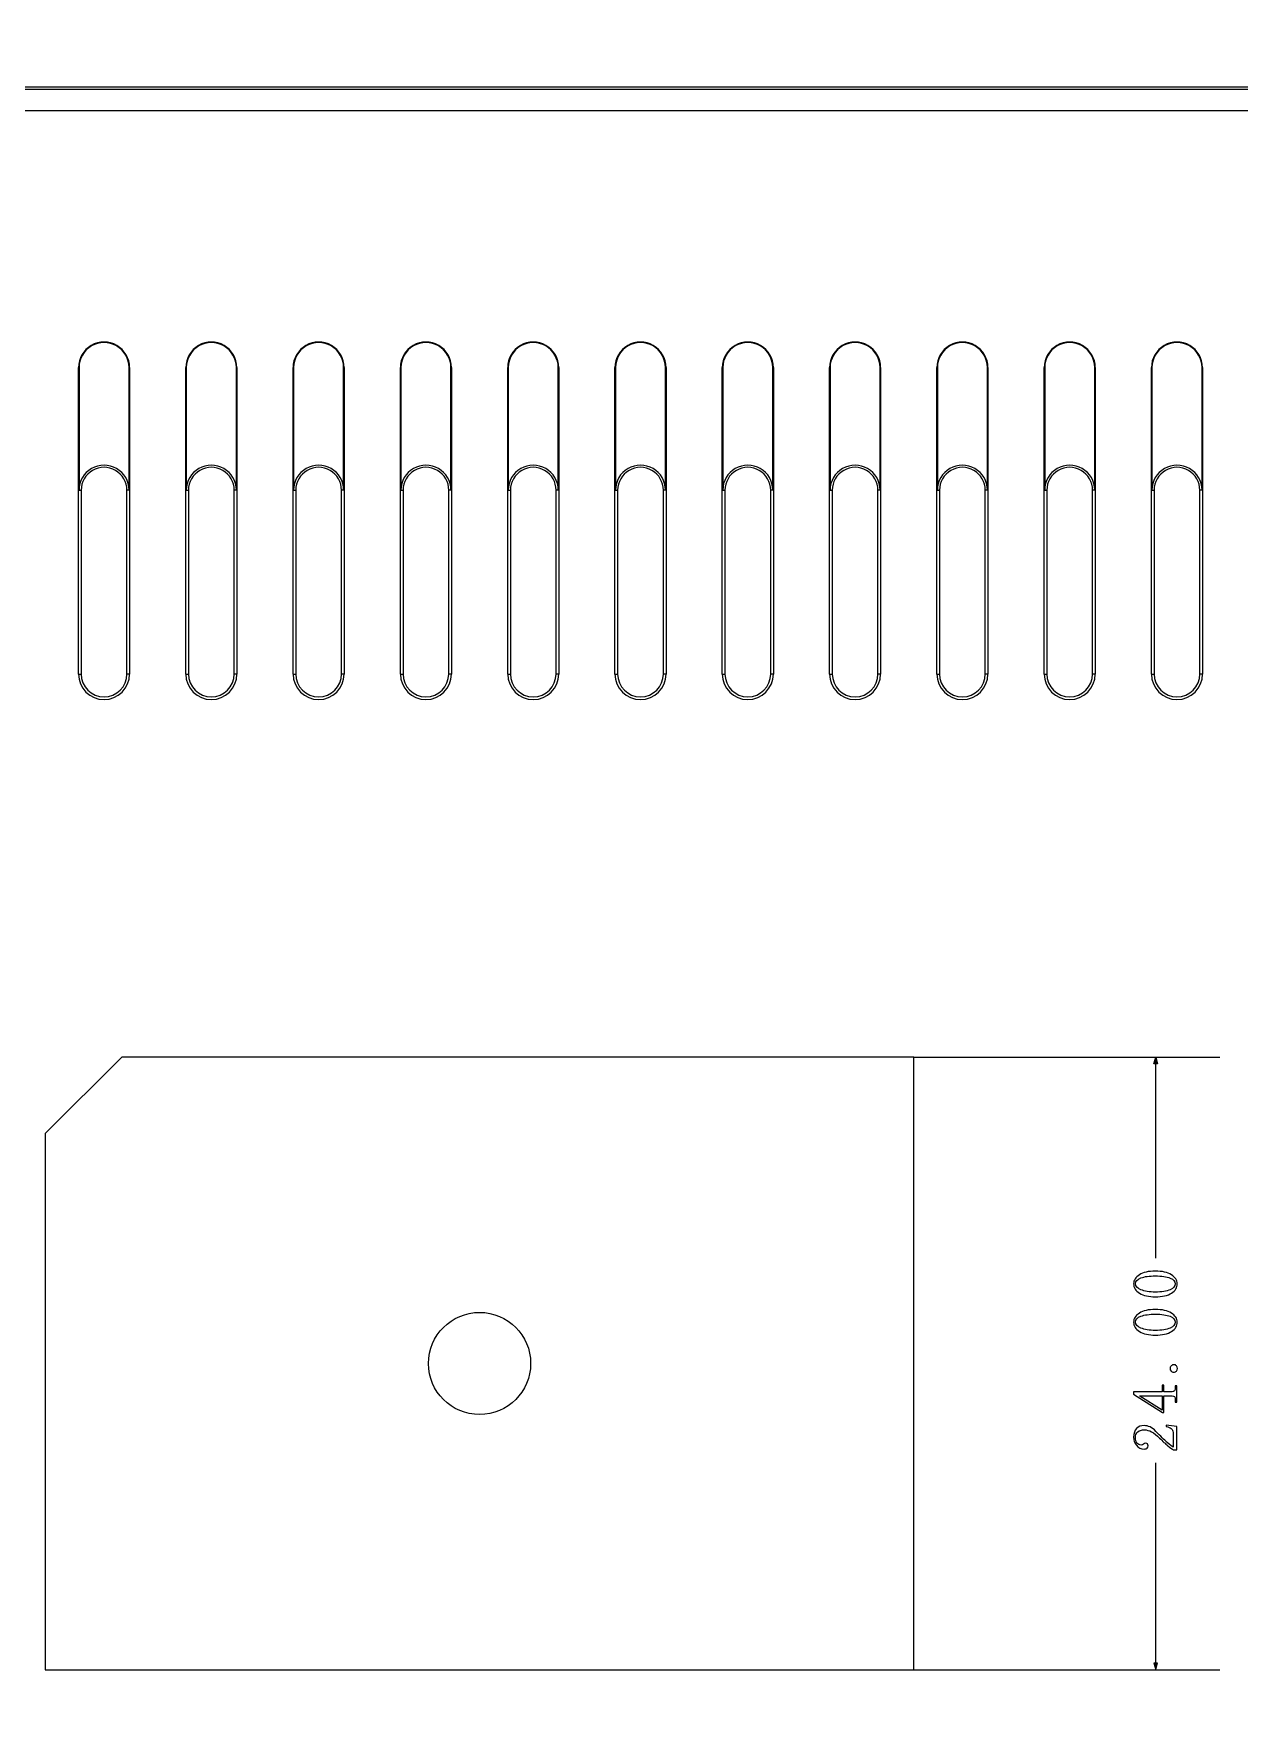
# Model space of a CAD drawing. Header units: millimetres. Extents: x -672 to 672, y -225 to 223.
# Drawn here: x -29.3 to 17.9, y 70 to 136.1 of the extents above; entities that cross this region are included whole.
import ezdxf

# ---------------------------------------------------------------- set-up
doc = ezdxf.new("R2010")
doc.units = ezdxf.units.MM
doc.header["$MEASUREMENT"] = 0
doc.layers.add('layer 1', color=7, linetype='Continuous')

msp = doc.modelspace()

# ---------------------------------------------------------------- hatches: boundary and pattern name
at = {"layer": 'layer 1', "true_color": 0xff0000}
h = msp.add_hatch(color=1, dxfattribs=at)
edge = h.paths.add_edge_path()
edge.add_spline(control_points=[(14.685, 95.7782), (14.685, 95.7782), (14.6136, 96.0449), (14.6136, 96.0449), (14.6136, 96.0449), (14.5421, 95.7782), (14.5421, 95.7782), (14.5421, 95.7782), (14.685, 95.7782), (14.685, 95.7782)], knot_values=[0, 0, 0, 0, 0.3333333, 0.3333333, 0.3333333, 0.6666667, 0.6666667, 0.6666667, 1, 1, 1, 1], degree=3, periodic=1)
h = msp.add_hatch(color=1, dxfattribs=at)
edge = h.paths.add_edge_path()
edge.add_spline(control_points=[(14.685, 72.3115), (14.685, 72.3115), (14.6136, 72.0449), (14.6136, 72.0449), (14.6136, 72.0449), (14.5421, 72.3115), (14.5421, 72.3115), (14.5421, 72.3115), (14.685, 72.3115), (14.685, 72.3115)], knot_values=[0, 0, 0, 0, 0.3333333, 0.3333333, 0.3333333, 0.6666667, 0.6666667, 0.6666667, 1, 1, 1, 1], degree=3, periodic=1)

# ---------------------------------------------------------------- linework, layer by layer
at = {"layer": 'layer 1', "lineweight": 40}
msp.add_open_spline([(123.1599, 207.75), (123.1599, 207.75), (-161.8401, 207.75), (-161.8401, 207.75), (-161.8401, 207.75), (-161.8401, -207.75), (-161.8401, -207.75), (-161.8401, -207.75), (123.1599, -207.75), (123.1599, -207.75), (123.1599, -207.75), (123.1599, 207.75), (123.1599, 207.75)], degree=3, knots=[0, 0, 0, 0, 0.25, 0.25, 0.25, 0.5, 0.5, 0.5, 0.75, 0.75, 0.75, 1, 1, 1, 1], dxfattribs=at)
at = {"layer": 'layer 1', "lineweight": 9}
for points in [[(-66.8578, 134.0449), (-66.8578, 134.0449), (43.1422, 134.0449), (43.1422, 134.0449)], [(43.1422, 133.9332), (43.1422, 133.9332), (-66.8578, 133.9332), (-66.8578, 133.9332)], [(43.1422, 133.1052), (43.1422, 133.1052), (-66.8578, 133.1052), (-66.8578, 133.1052)], [(-27.5578, 111.0449), (-27.5578, 111.0449), (-27.5578, 123.0449), (-27.5578, 123.0449)], [(-27.5368, 123.0449), (-27.5368, 123.0449), (-27.5368, 118.2449), (-27.5368, 118.2449)], [(-25.5788, 118.2449), (-25.5788, 118.2449), (-25.5788, 123.0449), (-25.5788, 123.0449)], [(-25.5578, 123.0449), (-25.5578, 123.0449), (-25.5578, 111.0449), (-25.5578, 111.0449)], [(-23.3578, 111.0449), (-23.3578, 111.0449), (-23.3578, 123.0449), (-23.3578, 123.0449)], [(-23.3368, 123.0449), (-23.3368, 123.0449), (-23.3368, 118.2449), (-23.3368, 118.2449)], [(-21.3788, 118.2449), (-21.3788, 118.2449), (-21.3788, 123.0449), (-21.3788, 123.0449)], [(-21.3578, 123.0449), (-21.3578, 123.0449), (-21.3578, 111.0449), (-21.3578, 111.0449)], [(-19.1578, 111.0449), (-19.1578, 111.0449), (-19.1578, 123.0449), (-19.1578, 123.0449)], [(-19.1368, 123.0449), (-19.1368, 123.0449), (-19.1368, 118.2449), (-19.1368, 118.2449)], [(-17.1788, 118.2449), (-17.1788, 118.2449), (-17.1788, 123.0449), (-17.1788, 123.0449)], [(-17.1578, 123.0449), (-17.1578, 123.0449), (-17.1578, 111.0449), (-17.1578, 111.0449)], [(-14.9578, 111.0449), (-14.9578, 111.0449), (-14.9578, 123.0449), (-14.9578, 123.0449)], [(-14.9368, 123.0449), (-14.9368, 123.0449), (-14.9368, 118.2449), (-14.9368, 118.2449)], [(-12.9788, 118.2449), (-12.9788, 118.2449), (-12.9788, 123.0449), (-12.9788, 123.0449)], [(-12.9578, 123.0449), (-12.9578, 123.0449), (-12.9578, 111.0449), (-12.9578, 111.0449)], [(-10.7578, 111.0449), (-10.7578, 111.0449), (-10.7578, 123.0449), (-10.7578, 123.0449)], [(-10.7368, 123.0449), (-10.7368, 123.0449), (-10.7368, 118.2449), (-10.7368, 118.2449)], [(-8.7788, 118.2449), (-8.7788, 118.2449), (-8.7788, 123.0449), (-8.7788, 123.0449)], [(-8.7578, 123.0449), (-8.7578, 123.0449), (-8.7578, 111.0449), (-8.7578, 111.0449)], [(-6.5578, 111.0449), (-6.5578, 111.0449), (-6.5578, 123.0449), (-6.5578, 123.0449)], [(-6.5368, 123.0449), (-6.5368, 123.0449), (-6.5368, 118.2449), (-6.5368, 118.2449)], [(-4.5788, 118.2449), (-4.5788, 118.2449), (-4.5788, 123.0449), (-4.5788, 123.0449)], [(-4.5578, 123.0449), (-4.5578, 123.0449), (-4.5578, 111.0449), (-4.5578, 111.0449)], [(-2.3578, 111.0449), (-2.3578, 111.0449), (-2.3578, 123.0449), (-2.3578, 123.0449)], [(-2.3368, 123.0449), (-2.3368, 123.0449), (-2.3368, 118.2449), (-2.3368, 118.2449)], [(-0.3788, 118.2449), (-0.3788, 118.2449), (-0.3788, 123.0449), (-0.3788, 123.0449)], [(-0.3578, 123.0449), (-0.3578, 123.0449), (-0.3578, 111.0449), (-0.3578, 111.0449)], [(1.8422, 111.0449), (1.8422, 111.0449), (1.8422, 123.0449), (1.8422, 123.0449)], [(1.8632, 123.0449), (1.8632, 123.0449), (1.8632, 118.2449), (1.8632, 118.2449)], [(3.8212, 118.2449), (3.8212, 118.2449), (3.8212, 123.0449), (3.8212, 123.0449)], [(3.8422, 123.0449), (3.8422, 123.0449), (3.8422, 111.0449), (3.8422, 111.0449)], [(6.0422, 111.0449), (6.0422, 111.0449), (6.0422, 123.0449), (6.0422, 123.0449)], [(6.0632, 123.0449), (6.0632, 123.0449), (6.0632, 118.2449), (6.0632, 118.2449)], [(8.0212, 118.2449), (8.0212, 118.2449), (8.0212, 123.0449), (8.0212, 123.0449)], [(8.0422, 123.0449), (8.0422, 123.0449), (8.0422, 111.0449), (8.0422, 111.0449)], [(10.2422, 111.0449), (10.2422, 111.0449), (10.2422, 123.0449), (10.2422, 123.0449)], [(10.2632, 123.0449), (10.2632, 123.0449), (10.2632, 118.2449), (10.2632, 118.2449)], [(12.2212, 118.2449), (12.2212, 118.2449), (12.2212, 123.0449), (12.2212, 123.0449)], [(12.2422, 123.0449), (12.2422, 123.0449), (12.2422, 111.0449), (12.2422, 111.0449)], [(14.4422, 111.0449), (14.4422, 111.0449), (14.4422, 123.0449), (14.4422, 123.0449)], [(14.4632, 123.0449), (14.4632, 123.0449), (14.4632, 118.2449), (14.4632, 118.2449)], [(16.4212, 118.2449), (16.4212, 118.2449), (16.4212, 123.0449), (16.4212, 123.0449)], [(16.4422, 123.0449), (16.4422, 123.0449), (16.4422, 111.0449), (16.4422, 111.0449)], [(-27.453, 118.2449), (-27.453, 118.2449), (-27.453, 111.0449), (-27.453, 111.0449)], [(-25.6626, 111.0449), (-25.6626, 111.0449), (-25.6626, 118.2449), (-25.6626, 118.2449)], [(-23.253, 118.2449), (-23.253, 118.2449), (-23.253, 111.0449), (-23.253, 111.0449)], [(-21.4626, 111.0449), (-21.4626, 111.0449), (-21.4626, 118.2449), (-21.4626, 118.2449)], [(-19.053, 118.2449), (-19.053, 118.2449), (-19.053, 111.0449), (-19.053, 111.0449)], [(-17.2626, 111.0449), (-17.2626, 111.0449), (-17.2626, 118.2449), (-17.2626, 118.2449)], [(-14.853, 118.2449), (-14.853, 118.2449), (-14.853, 111.0449), (-14.853, 111.0449)], [(-13.0626, 111.0449), (-13.0626, 111.0449), (-13.0626, 118.2449), (-13.0626, 118.2449)], [(-10.653, 118.2449), (-10.653, 118.2449), (-10.653, 111.0449), (-10.653, 111.0449)], [(-8.8626, 111.0449), (-8.8626, 111.0449), (-8.8626, 118.2449), (-8.8626, 118.2449)], [(-6.453, 118.2449), (-6.453, 118.2449), (-6.453, 111.0449), (-6.453, 111.0449)], [(-4.6626, 111.0449), (-4.6626, 111.0449), (-4.6626, 118.2449), (-4.6626, 118.2449)], [(-2.253, 118.2449), (-2.253, 118.2449), (-2.253, 111.0449), (-2.253, 111.0449)], [(-0.4626, 111.0449), (-0.4626, 111.0449), (-0.4626, 118.2449), (-0.4626, 118.2449)], [(1.947, 118.2449), (1.947, 118.2449), (1.947, 111.0449), (1.947, 111.0449)], [(3.7374, 111.0449), (3.7374, 111.0449), (3.7374, 118.2449), (3.7374, 118.2449)], [(6.147, 118.2449), (6.147, 118.2449), (6.147, 111.0449), (6.147, 111.0449)], [(7.9374, 111.0449), (7.9374, 111.0449), (7.9374, 118.2449), (7.9374, 118.2449)], [(10.347, 118.2449), (10.347, 118.2449), (10.347, 111.0449), (10.347, 111.0449)], [(12.1374, 111.0449), (12.1374, 111.0449), (12.1374, 118.2449), (12.1374, 118.2449)], [(14.547, 118.2449), (14.547, 118.2449), (14.547, 111.0449), (14.547, 111.0449)], [(16.3374, 111.0449), (16.3374, 111.0449), (16.3374, 118.2449), (16.3374, 118.2449)], [(-28.8578, 93.0449), (-28.8578, 93.0449), (-25.8578, 96.0449), (-25.8578, 96.0449)], [(5.1422, 96.0449), (5.1422, 96.0449), (-25.8578, 96.0449), (-25.8578, 96.0449)], [(5.1422, 72.0449), (5.1422, 72.0449), (5.1422, 96.0449), (5.1422, 96.0449)], [(-28.8578, 93.0449), (-28.8578, 93.0449), (-28.8578, 72.0449), (-28.8578, 72.0449)], [(-28.8578, 72.0449), (-28.8578, 72.0449), (5.1422, 72.0449), (5.1422, 72.0449)]]:
    msp.add_open_spline(points, degree=3, dxfattribs=at)
for points, knots in [([(-25.5578, 123.0449), (-25.5578, 123.4022), (-25.7484, 123.7323), (-26.0578, 123.9109), (-26.3672, 124.0896), (-26.7484, 124.0896), (-27.0578, 123.9109), (-27.3672, 123.7323), (-27.5578, 123.4022), (-27.5578, 123.0449)], [0, 0, 0, 0, 0.3333333, 0.3333333, 0.3333333, 0.6666667, 0.6666667, 0.6666667, 1, 1, 1, 1]), ([(-25.5788, 123.0449), (-25.5788, 123.3947), (-25.7654, 123.7179), (-26.0683, 123.8928), (-26.3712, 124.0677), (-26.7444, 124.0677), (-27.0473, 123.8928), (-27.3502, 123.7179), (-27.5368, 123.3947), (-27.5368, 123.0449)], [0, 0, 0, 0, 0.3333333, 0.3333333, 0.3333333, 0.6666667, 0.6666667, 0.6666667, 1, 1, 1, 1]), ([(-21.3578, 123.0449), (-21.3578, 123.4022), (-21.5484, 123.7323), (-21.8578, 123.9109), (-22.1672, 124.0896), (-22.5484, 124.0896), (-22.8578, 123.9109), (-23.1672, 123.7323), (-23.3578, 123.4022), (-23.3578, 123.0449)], [0, 0, 0, 0, 0.3333333, 0.3333333, 0.3333333, 0.6666667, 0.6666667, 0.6666667, 1, 1, 1, 1]), ([(-21.3788, 123.0449), (-21.3788, 123.3947), (-21.5654, 123.7179), (-21.8683, 123.8928), (-22.1712, 124.0677), (-22.5444, 124.0677), (-22.8473, 123.8928), (-23.1502, 123.7179), (-23.3368, 123.3947), (-23.3368, 123.0449)], [0, 0, 0, 0, 0.3333333, 0.3333333, 0.3333333, 0.6666667, 0.6666667, 0.6666667, 1, 1, 1, 1]), ([(-17.1578, 123.0449), (-17.1578, 123.4022), (-17.3484, 123.7323), (-17.6578, 123.9109), (-17.9672, 124.0896), (-18.3484, 124.0896), (-18.6578, 123.9109), (-18.9672, 123.7323), (-19.1578, 123.4022), (-19.1578, 123.0449)], [0, 0, 0, 0, 0.3333333, 0.3333333, 0.3333333, 0.6666667, 0.6666667, 0.6666667, 1, 1, 1, 1]), ([(-17.1788, 123.0449), (-17.1788, 123.3947), (-17.3654, 123.7179), (-17.6683, 123.8928), (-17.9712, 124.0677), (-18.3444, 124.0677), (-18.6473, 123.8928), (-18.9502, 123.7179), (-19.1368, 123.3947), (-19.1368, 123.0449)], [0, 0, 0, 0, 0.3333333, 0.3333333, 0.3333333, 0.6666667, 0.6666667, 0.6666667, 1, 1, 1, 1]), ([(-12.9578, 123.0449), (-12.9578, 123.4022), (-13.1484, 123.7323), (-13.4578, 123.9109), (-13.7672, 124.0896), (-14.1484, 124.0896), (-14.4578, 123.9109), (-14.7672, 123.7323), (-14.9578, 123.4022), (-14.9578, 123.0449)], [0, 0, 0, 0, 0.3333333, 0.3333333, 0.3333333, 0.6666667, 0.6666667, 0.6666667, 1, 1, 1, 1]), ([(-12.9788, 123.0449), (-12.9788, 123.3947), (-13.1654, 123.7179), (-13.4683, 123.8928), (-13.7712, 124.0677), (-14.1444, 124.0677), (-14.4473, 123.8928), (-14.7502, 123.7179), (-14.9368, 123.3947), (-14.9368, 123.0449)], [0, 0, 0, 0, 0.3333333, 0.3333333, 0.3333333, 0.6666667, 0.6666667, 0.6666667, 1, 1, 1, 1]), ([(-8.7578, 123.0449), (-8.7578, 123.4022), (-8.9484, 123.7323), (-9.2578, 123.9109), (-9.5672, 124.0896), (-9.9484, 124.0896), (-10.2578, 123.9109), (-10.5672, 123.7323), (-10.7578, 123.4022), (-10.7578, 123.0449)], [0, 0, 0, 0, 0.3333333, 0.3333333, 0.3333333, 0.6666667, 0.6666667, 0.6666667, 1, 1, 1, 1]), ([(-8.7788, 123.0449), (-8.7788, 123.3947), (-8.9654, 123.7179), (-9.2683, 123.8928), (-9.5712, 124.0677), (-9.9444, 124.0677), (-10.2473, 123.8928), (-10.5502, 123.7179), (-10.7368, 123.3947), (-10.7368, 123.0449)], [0, 0, 0, 0, 0.3333333, 0.3333333, 0.3333333, 0.6666667, 0.6666667, 0.6666667, 1, 1, 1, 1]), ([(-4.5578, 123.0449), (-4.5578, 123.4022), (-4.7484, 123.7323), (-5.0578, 123.9109), (-5.3672, 124.0896), (-5.7484, 124.0896), (-6.0578, 123.9109), (-6.3672, 123.7323), (-6.5578, 123.4022), (-6.5578, 123.0449)], [0, 0, 0, 0, 0.3333333, 0.3333333, 0.3333333, 0.6666667, 0.6666667, 0.6666667, 1, 1, 1, 1]), ([(-4.5788, 123.0449), (-4.5788, 123.3947), (-4.7654, 123.7179), (-5.0683, 123.8928), (-5.3712, 124.0677), (-5.7444, 124.0677), (-6.0473, 123.8928), (-6.3502, 123.7179), (-6.5368, 123.3947), (-6.5368, 123.0449)], [0, 0, 0, 0, 0.3333333, 0.3333333, 0.3333333, 0.6666667, 0.6666667, 0.6666667, 1, 1, 1, 1]), ([(-0.3578, 123.0449), (-0.3578, 123.4022), (-0.5484, 123.7323), (-0.8578, 123.9109), (-1.1672, 124.0896), (-1.5484, 124.0896), (-1.8578, 123.9109), (-2.1672, 123.7323), (-2.3578, 123.4022), (-2.3578, 123.0449)], [0, 0, 0, 0, 0.3333333, 0.3333333, 0.3333333, 0.6666667, 0.6666667, 0.6666667, 1, 1, 1, 1]), ([(-0.3788, 123.0449), (-0.3788, 123.3947), (-0.5654, 123.7179), (-0.8683, 123.8928), (-1.1712, 124.0677), (-1.5444, 124.0677), (-1.8473, 123.8928), (-2.1502, 123.7179), (-2.3368, 123.3947), (-2.3368, 123.0449)], [0, 0, 0, 0, 0.3333333, 0.3333333, 0.3333333, 0.6666667, 0.6666667, 0.6666667, 1, 1, 1, 1]), ([(3.8422, 123.0449), (3.8422, 123.4022), (3.6516, 123.7323), (3.3422, 123.9109), (3.0328, 124.0896), (2.6516, 124.0896), (2.3422, 123.9109), (2.0328, 123.7323), (1.8422, 123.4022), (1.8422, 123.0449)], [0, 0, 0, 0, 0.3333333, 0.3333333, 0.3333333, 0.6666667, 0.6666667, 0.6666667, 1, 1, 1, 1]), ([(3.8212, 123.0449), (3.8212, 123.3947), (3.6346, 123.7179), (3.3317, 123.8928), (3.0288, 124.0677), (2.6556, 124.0677), (2.3527, 123.8928), (2.0498, 123.7179), (1.8632, 123.3947), (1.8632, 123.0449)], [0, 0, 0, 0, 0.3333333, 0.3333333, 0.3333333, 0.6666667, 0.6666667, 0.6666667, 1, 1, 1, 1]), ([(8.0422, 123.0449), (8.0422, 123.4022), (7.8516, 123.7323), (7.5422, 123.9109), (7.2328, 124.0896), (6.8516, 124.0896), (6.5422, 123.9109), (6.2328, 123.7323), (6.0422, 123.4022), (6.0422, 123.0449)], [0, 0, 0, 0, 0.3333333, 0.3333333, 0.3333333, 0.6666667, 0.6666667, 0.6666667, 1, 1, 1, 1]), ([(8.0212, 123.0449), (8.0212, 123.3947), (7.8346, 123.7179), (7.5317, 123.8928), (7.2288, 124.0677), (6.8556, 124.0677), (6.5527, 123.8928), (6.2498, 123.7179), (6.0632, 123.3947), (6.0632, 123.0449)], [0, 0, 0, 0, 0.3333333, 0.3333333, 0.3333333, 0.6666667, 0.6666667, 0.6666667, 1, 1, 1, 1]), ([(12.2422, 123.0449), (12.2422, 123.4022), (12.0516, 123.7323), (11.7422, 123.9109), (11.4328, 124.0896), (11.0516, 124.0896), (10.7422, 123.9109), (10.4328, 123.7323), (10.2422, 123.4022), (10.2422, 123.0449)], [0, 0, 0, 0, 0.3333333, 0.3333333, 0.3333333, 0.6666667, 0.6666667, 0.6666667, 1, 1, 1, 1]), ([(12.2212, 123.0449), (12.2212, 123.3947), (12.0346, 123.7179), (11.7317, 123.8928), (11.4288, 124.0677), (11.0556, 124.0677), (10.7527, 123.8928), (10.4498, 123.7179), (10.2632, 123.3947), (10.2632, 123.0449)], [0, 0, 0, 0, 0.3333333, 0.3333333, 0.3333333, 0.6666667, 0.6666667, 0.6666667, 1, 1, 1, 1]), ([(16.4422, 123.0449), (16.4422, 123.4022), (16.2516, 123.7323), (15.9422, 123.9109), (15.6328, 124.0896), (15.2516, 124.0896), (14.9422, 123.9109), (14.6328, 123.7323), (14.4422, 123.4022), (14.4422, 123.0449)], [0, 0, 0, 0, 0.3333333, 0.3333333, 0.3333333, 0.6666667, 0.6666667, 0.6666667, 1, 1, 1, 1]), ([(16.4212, 123.0449), (16.4212, 123.3947), (16.2346, 123.7179), (15.9317, 123.8928), (15.6288, 124.0677), (15.2556, 124.0677), (14.9527, 123.8928), (14.6498, 123.7179), (14.4632, 123.3947), (14.4632, 123.0449)], [0, 0, 0, 0, 0.3333333, 0.3333333, 0.3333333, 0.6666667, 0.6666667, 0.6666667, 1, 1, 1, 1]), ([(-25.5788, 118.2449), (-25.5788, 118.5947), (-25.7654, 118.9179), (-26.0683, 119.0928), (-26.3712, 119.2677), (-26.7444, 119.2677), (-27.0473, 119.0928), (-27.3502, 118.9179), (-27.5368, 118.5947), (-27.5368, 118.2449)], [0, 0, 0, 0, 0.3333333, 0.3333333, 0.3333333, 0.6666667, 0.6666667, 0.6666667, 1, 1, 1, 1]), ([(-25.6626, 118.2449), (-25.6626, 118.5647), (-25.8332, 118.8603), (-26.1102, 119.0202), (-26.3872, 119.1801), (-26.7284, 119.1801), (-27.0054, 119.0202), (-27.2824, 118.8603), (-27.453, 118.5647), (-27.453, 118.2449)], [0, 0, 0, 0, 0.3333333, 0.3333333, 0.3333333, 0.6666667, 0.6666667, 0.6666667, 1, 1, 1, 1]), ([(-21.3788, 118.2449), (-21.3788, 118.5947), (-21.5654, 118.9179), (-21.8683, 119.0928), (-22.1712, 119.2677), (-22.5444, 119.2677), (-22.8473, 119.0928), (-23.1502, 118.9179), (-23.3368, 118.5947), (-23.3368, 118.2449)], [0, 0, 0, 0, 0.3333333, 0.3333333, 0.3333333, 0.6666667, 0.6666667, 0.6666667, 1, 1, 1, 1]), ([(-21.4626, 118.2449), (-21.4626, 118.5647), (-21.6332, 118.8603), (-21.9102, 119.0202), (-22.1872, 119.1801), (-22.5284, 119.1801), (-22.8054, 119.0202), (-23.0824, 118.8603), (-23.253, 118.5647), (-23.253, 118.2449)], [0, 0, 0, 0, 0.3333333, 0.3333333, 0.3333333, 0.6666667, 0.6666667, 0.6666667, 1, 1, 1, 1]), ([(-17.1788, 118.2449), (-17.1788, 118.5947), (-17.3654, 118.9179), (-17.6683, 119.0928), (-17.9712, 119.2677), (-18.3444, 119.2677), (-18.6473, 119.0928), (-18.9502, 118.9179), (-19.1368, 118.5947), (-19.1368, 118.2449)], [0, 0, 0, 0, 0.3333333, 0.3333333, 0.3333333, 0.6666667, 0.6666667, 0.6666667, 1, 1, 1, 1]), ([(-17.2626, 118.2449), (-17.2626, 118.5647), (-17.4332, 118.8603), (-17.7102, 119.0202), (-17.9872, 119.1801), (-18.3284, 119.1801), (-18.6054, 119.0202), (-18.8824, 118.8603), (-19.053, 118.5647), (-19.053, 118.2449)], [0, 0, 0, 0, 0.3333333, 0.3333333, 0.3333333, 0.6666667, 0.6666667, 0.6666667, 1, 1, 1, 1]), ([(-12.9788, 118.2449), (-12.9788, 118.5947), (-13.1654, 118.9179), (-13.4683, 119.0928), (-13.7712, 119.2677), (-14.1444, 119.2677), (-14.4473, 119.0928), (-14.7502, 118.9179), (-14.9368, 118.5947), (-14.9368, 118.2449)], [0, 0, 0, 0, 0.3333333, 0.3333333, 0.3333333, 0.6666667, 0.6666667, 0.6666667, 1, 1, 1, 1]), ([(-13.0626, 118.2449), (-13.0626, 118.5647), (-13.2332, 118.8603), (-13.5102, 119.0202), (-13.7872, 119.1801), (-14.1284, 119.1801), (-14.4054, 119.0202), (-14.6824, 118.8603), (-14.853, 118.5647), (-14.853, 118.2449)], [0, 0, 0, 0, 0.3333333, 0.3333333, 0.3333333, 0.6666667, 0.6666667, 0.6666667, 1, 1, 1, 1]), ([(-8.7788, 118.2449), (-8.7788, 118.5947), (-8.9654, 118.9179), (-9.2683, 119.0928), (-9.5712, 119.2677), (-9.9444, 119.2677), (-10.2473, 119.0928), (-10.5502, 118.9179), (-10.7368, 118.5947), (-10.7368, 118.2449)], [0, 0, 0, 0, 0.3333333, 0.3333333, 0.3333333, 0.6666667, 0.6666667, 0.6666667, 1, 1, 1, 1]), ([(-8.8626, 118.2449), (-8.8626, 118.5647), (-9.0332, 118.8603), (-9.3102, 119.0202), (-9.5872, 119.1801), (-9.9284, 119.1801), (-10.2054, 119.0202), (-10.4824, 118.8603), (-10.653, 118.5647), (-10.653, 118.2449)], [0, 0, 0, 0, 0.3333333, 0.3333333, 0.3333333, 0.6666667, 0.6666667, 0.6666667, 1, 1, 1, 1]), ([(-4.5788, 118.2449), (-4.5788, 118.5947), (-4.7654, 118.9179), (-5.0683, 119.0928), (-5.3712, 119.2677), (-5.7444, 119.2677), (-6.0473, 119.0928), (-6.3502, 118.9179), (-6.5368, 118.5947), (-6.5368, 118.2449)], [0, 0, 0, 0, 0.3333333, 0.3333333, 0.3333333, 0.6666667, 0.6666667, 0.6666667, 1, 1, 1, 1]), ([(-4.6626, 118.2449), (-4.6626, 118.5647), (-4.8332, 118.8603), (-5.1102, 119.0202), (-5.3872, 119.1801), (-5.7284, 119.1801), (-6.0054, 119.0202), (-6.2824, 118.8603), (-6.453, 118.5647), (-6.453, 118.2449)], [0, 0, 0, 0, 0.3333333, 0.3333333, 0.3333333, 0.6666667, 0.6666667, 0.6666667, 1, 1, 1, 1]), ([(-0.3788, 118.2449), (-0.3788, 118.5947), (-0.5654, 118.9179), (-0.8683, 119.0928), (-1.1712, 119.2677), (-1.5444, 119.2677), (-1.8473, 119.0928), (-2.1502, 118.9179), (-2.3368, 118.5947), (-2.3368, 118.2449)], [0, 0, 0, 0, 0.3333333, 0.3333333, 0.3333333, 0.6666667, 0.6666667, 0.6666667, 1, 1, 1, 1]), ([(-0.4626, 118.2449), (-0.4626, 118.5647), (-0.6332, 118.8603), (-0.9102, 119.0202), (-1.1872, 119.1801), (-1.5284, 119.1801), (-1.8054, 119.0202), (-2.0824, 118.8603), (-2.253, 118.5647), (-2.253, 118.2449)], [0, 0, 0, 0, 0.3333333, 0.3333333, 0.3333333, 0.6666667, 0.6666667, 0.6666667, 1, 1, 1, 1]), ([(3.8212, 118.2449), (3.8212, 118.5947), (3.6346, 118.9179), (3.3317, 119.0928), (3.0288, 119.2677), (2.6556, 119.2677), (2.3527, 119.0928), (2.0498, 118.9179), (1.8632, 118.5947), (1.8632, 118.2449)], [0, 0, 0, 0, 0.3333333, 0.3333333, 0.3333333, 0.6666667, 0.6666667, 0.6666667, 1, 1, 1, 1]), ([(3.7374, 118.2449), (3.7374, 118.5647), (3.5668, 118.8603), (3.2898, 119.0202), (3.0128, 119.1801), (2.6716, 119.1801), (2.3946, 119.0202), (2.1176, 118.8603), (1.947, 118.5647), (1.947, 118.2449)], [0, 0, 0, 0, 0.3333333, 0.3333333, 0.3333333, 0.6666667, 0.6666667, 0.6666667, 1, 1, 1, 1]), ([(8.0212, 118.2449), (8.0212, 118.5947), (7.8346, 118.9179), (7.5317, 119.0928), (7.2288, 119.2677), (6.8556, 119.2677), (6.5527, 119.0928), (6.2498, 118.9179), (6.0632, 118.5947), (6.0632, 118.2449)], [0, 0, 0, 0, 0.3333333, 0.3333333, 0.3333333, 0.6666667, 0.6666667, 0.6666667, 1, 1, 1, 1]), ([(7.9374, 118.2449), (7.9374, 118.5647), (7.7668, 118.8603), (7.4898, 119.0202), (7.2128, 119.1801), (6.8716, 119.1801), (6.5946, 119.0202), (6.3176, 118.8603), (6.147, 118.5647), (6.147, 118.2449)], [0, 0, 0, 0, 0.3333333, 0.3333333, 0.3333333, 0.6666667, 0.6666667, 0.6666667, 1, 1, 1, 1]), ([(12.2212, 118.2449), (12.2212, 118.5947), (12.0346, 118.9179), (11.7317, 119.0928), (11.4288, 119.2677), (11.0556, 119.2677), (10.7527, 119.0928), (10.4498, 118.9179), (10.2632, 118.5947), (10.2632, 118.2449)], [0, 0, 0, 0, 0.3333333, 0.3333333, 0.3333333, 0.6666667, 0.6666667, 0.6666667, 1, 1, 1, 1]), ([(12.1374, 118.2449), (12.1374, 118.5647), (11.9668, 118.8603), (11.6898, 119.0202), (11.4128, 119.1801), (11.0716, 119.1801), (10.7946, 119.0202), (10.5176, 118.8603), (10.347, 118.5647), (10.347, 118.2449)], [0, 0, 0, 0, 0.3333333, 0.3333333, 0.3333333, 0.6666667, 0.6666667, 0.6666667, 1, 1, 1, 1]), ([(16.4212, 118.2449), (16.4212, 118.5947), (16.2346, 118.9179), (15.9317, 119.0928), (15.6288, 119.2677), (15.2556, 119.2677), (14.9527, 119.0928), (14.6498, 118.9179), (14.4632, 118.5947), (14.4632, 118.2449)], [0, 0, 0, 0, 0.3333333, 0.3333333, 0.3333333, 0.6666667, 0.6666667, 0.6666667, 1, 1, 1, 1]), ([(16.3374, 118.2449), (16.3374, 118.5647), (16.1668, 118.8603), (15.8898, 119.0202), (15.6128, 119.1801), (15.2716, 119.1801), (14.9946, 119.0202), (14.7176, 118.8603), (14.547, 118.5647), (14.547, 118.2449)], [0, 0, 0, 0, 0.3333333, 0.3333333, 0.3333333, 0.6666667, 0.6666667, 0.6666667, 1, 1, 1, 1]), ([(-27.5578, 111.0449), (-27.5578, 110.4926), (-27.1101, 110.0449), (-26.5578, 110.0449), (-26.0055, 110.0449), (-25.5578, 110.4926), (-25.5578, 111.0449)], [0, 0, 0, 0, 0.5, 0.5, 0.5, 1, 1, 1, 1]), ([(-27.453, 111.0449), (-27.453, 110.5505), (-27.0522, 110.1497), (-26.5578, 110.1497), (-26.0634, 110.1497), (-25.6626, 110.5505), (-25.6626, 111.0449)], [0, 0, 0, 0, 0.5, 0.5, 0.5, 1, 1, 1, 1]), ([(-23.3578, 111.0449), (-23.3578, 110.4926), (-22.9101, 110.0449), (-22.3578, 110.0449), (-21.8055, 110.0449), (-21.3578, 110.4926), (-21.3578, 111.0449)], [0, 0, 0, 0, 0.5, 0.5, 0.5, 1, 1, 1, 1]), ([(-23.253, 111.0449), (-23.253, 110.5505), (-22.8522, 110.1497), (-22.3578, 110.1497), (-21.8634, 110.1497), (-21.4626, 110.5505), (-21.4626, 111.0449)], [0, 0, 0, 0, 0.5, 0.5, 0.5, 1, 1, 1, 1]), ([(-19.1578, 111.0449), (-19.1578, 110.4926), (-18.7101, 110.0449), (-18.1578, 110.0449), (-17.6055, 110.0449), (-17.1578, 110.4926), (-17.1578, 111.0449)], [0, 0, 0, 0, 0.5, 0.5, 0.5, 1, 1, 1, 1]), ([(-19.053, 111.0449), (-19.053, 110.5505), (-18.6522, 110.1497), (-18.1578, 110.1497), (-17.6634, 110.1497), (-17.2626, 110.5505), (-17.2626, 111.0449)], [0, 0, 0, 0, 0.5, 0.5, 0.5, 1, 1, 1, 1]), ([(-14.9578, 111.0449), (-14.9578, 110.4926), (-14.5101, 110.0449), (-13.9578, 110.0449), (-13.4055, 110.0449), (-12.9578, 110.4926), (-12.9578, 111.0449)], [0, 0, 0, 0, 0.5, 0.5, 0.5, 1, 1, 1, 1]), ([(-14.853, 111.0449), (-14.853, 110.5505), (-14.4522, 110.1497), (-13.9578, 110.1497), (-13.4634, 110.1497), (-13.0626, 110.5505), (-13.0626, 111.0449)], [0, 0, 0, 0, 0.5, 0.5, 0.5, 1, 1, 1, 1]), ([(-10.7578, 111.0449), (-10.7578, 110.4926), (-10.3101, 110.0449), (-9.7578, 110.0449), (-9.2055, 110.0449), (-8.7578, 110.4926), (-8.7578, 111.0449)], [0, 0, 0, 0, 0.5, 0.5, 0.5, 1, 1, 1, 1]), ([(-10.653, 111.0449), (-10.653, 110.5505), (-10.2522, 110.1497), (-9.7578, 110.1497), (-9.2634, 110.1497), (-8.8626, 110.5505), (-8.8626, 111.0449)], [0, 0, 0, 0, 0.5, 0.5, 0.5, 1, 1, 1, 1]), ([(-6.5578, 111.0449), (-6.5578, 110.4926), (-6.1101, 110.0449), (-5.5578, 110.0449), (-5.0055, 110.0449), (-4.5578, 110.4926), (-4.5578, 111.0449)], [0, 0, 0, 0, 0.5, 0.5, 0.5, 1, 1, 1, 1]), ([(-6.453, 111.0449), (-6.453, 110.5505), (-6.0522, 110.1497), (-5.5578, 110.1497), (-5.0634, 110.1497), (-4.6626, 110.5505), (-4.6626, 111.0449)], [0, 0, 0, 0, 0.5, 0.5, 0.5, 1, 1, 1, 1]), ([(-2.3578, 111.0449), (-2.3578, 110.4926), (-1.9101, 110.0449), (-1.3578, 110.0449), (-0.8055, 110.0449), (-0.3578, 110.4926), (-0.3578, 111.0449)], [0, 0, 0, 0, 0.5, 0.5, 0.5, 1, 1, 1, 1]), ([(-2.253, 111.0449), (-2.253, 110.5505), (-1.8522, 110.1497), (-1.3578, 110.1497), (-0.8634, 110.1497), (-0.4626, 110.5505), (-0.4626, 111.0449)], [0, 0, 0, 0, 0.5, 0.5, 0.5, 1, 1, 1, 1]), ([(1.8422, 111.0449), (1.8422, 110.4926), (2.2899, 110.0449), (2.8422, 110.0449), (3.3945, 110.0449), (3.8422, 110.4926), (3.8422, 111.0449)], [0, 0, 0, 0, 0.5, 0.5, 0.5, 1, 1, 1, 1]), ([(1.947, 111.0449), (1.947, 110.5505), (2.3478, 110.1497), (2.8422, 110.1497), (3.3366, 110.1497), (3.7374, 110.5505), (3.7374, 111.0449)], [0, 0, 0, 0, 0.5, 0.5, 0.5, 1, 1, 1, 1]), ([(6.0422, 111.0449), (6.0422, 110.4926), (6.4899, 110.0449), (7.0422, 110.0449), (7.5945, 110.0449), (8.0422, 110.4926), (8.0422, 111.0449)], [0, 0, 0, 0, 0.5, 0.5, 0.5, 1, 1, 1, 1]), ([(6.147, 111.0449), (6.147, 110.5505), (6.5478, 110.1497), (7.0422, 110.1497), (7.5366, 110.1497), (7.9374, 110.5505), (7.9374, 111.0449)], [0, 0, 0, 0, 0.5, 0.5, 0.5, 1, 1, 1, 1]), ([(10.2422, 111.0449), (10.2422, 110.4926), (10.6899, 110.0449), (11.2422, 110.0449), (11.7945, 110.0449), (12.2422, 110.4926), (12.2422, 111.0449)], [0, 0, 0, 0, 0.5, 0.5, 0.5, 1, 1, 1, 1]), ([(10.347, 111.0449), (10.347, 110.5505), (10.7478, 110.1497), (11.2422, 110.1497), (11.7366, 110.1497), (12.1374, 110.5505), (12.1374, 111.0449)], [0, 0, 0, 0, 0.5, 0.5, 0.5, 1, 1, 1, 1]), ([(14.4422, 111.0449), (14.4422, 110.4926), (14.8899, 110.0449), (15.4422, 110.0449), (15.9945, 110.0449), (16.4422, 110.4926), (16.4422, 111.0449)], [0, 0, 0, 0, 0.5, 0.5, 0.5, 1, 1, 1, 1]), ([(14.547, 111.0449), (14.547, 110.5505), (14.9478, 110.1497), (15.4422, 110.1497), (15.9366, 110.1497), (16.3374, 110.5505), (16.3374, 111.0449)], [0, 0, 0, 0, 0.5, 0.5, 0.5, 1, 1, 1, 1]), ([(-9.8578, 84.0449), (-9.8578, 85.1495), (-10.7532, 86.0449), (-11.8578, 86.0449), (-12.9624, 86.0449), (-13.8578, 85.1495), (-13.8578, 84.0449), (-13.8578, 82.9404), (-12.9624, 82.0449), (-11.8578, 82.0449), (-10.7532, 82.0449), (-9.8578, 82.9403), (-9.8578, 84.0449)], [0, 0, 0, 0, 0.25, 0.25, 0.25, 0.5, 0.5, 0.5, 0.75, 0.75, 0.75, 1, 1, 1, 1])]:
    msp.add_open_spline(points, degree=3, knots=knots, dxfattribs=at)
at = {"layer": 'layer 1', "color": 9, "lineweight": 9}
for points in [[(-27.5578, 123.0449), (-27.5578, 123.0449), (-27.5368, 123.0449), (-27.5368, 123.0449)], [(-25.5578, 123.0449), (-25.5578, 123.0449), (-25.5788, 123.0449), (-25.5788, 123.0449)], [(-23.3578, 123.0449), (-23.3578, 123.0449), (-23.3368, 123.0449), (-23.3368, 123.0449)], [(-21.3578, 123.0449), (-21.3578, 123.0449), (-21.3788, 123.0449), (-21.3788, 123.0449)], [(-19.1578, 123.0449), (-19.1578, 123.0449), (-19.1368, 123.0449), (-19.1368, 123.0449)], [(-17.1578, 123.0449), (-17.1578, 123.0449), (-17.1788, 123.0449), (-17.1788, 123.0449)], [(-14.9578, 123.0449), (-14.9578, 123.0449), (-14.9368, 123.0449), (-14.9368, 123.0449)], [(-12.9578, 123.0449), (-12.9578, 123.0449), (-12.9788, 123.0449), (-12.9788, 123.0449)], [(-10.7578, 123.0449), (-10.7578, 123.0449), (-10.7368, 123.0449), (-10.7368, 123.0449)], [(-8.7578, 123.0449), (-8.7578, 123.0449), (-8.7788, 123.0449), (-8.7788, 123.0449)], [(-6.5578, 123.0449), (-6.5578, 123.0449), (-6.5368, 123.0449), (-6.5368, 123.0449)], [(-4.5578, 123.0449), (-4.5578, 123.0449), (-4.5788, 123.0449), (-4.5788, 123.0449)], [(-2.3578, 123.0449), (-2.3578, 123.0449), (-2.3368, 123.0449), (-2.3368, 123.0449)], [(-0.3578, 123.0449), (-0.3578, 123.0449), (-0.3788, 123.0449), (-0.3788, 123.0449)], [(1.8422, 123.0449), (1.8422, 123.0449), (1.8632, 123.0449), (1.8632, 123.0449)], [(3.8422, 123.0449), (3.8422, 123.0449), (3.8212, 123.0449), (3.8212, 123.0449)], [(6.0422, 123.0449), (6.0422, 123.0449), (6.0632, 123.0449), (6.0632, 123.0449)], [(8.0422, 123.0449), (8.0422, 123.0449), (8.0212, 123.0449), (8.0212, 123.0449)], [(10.2422, 123.0449), (10.2422, 123.0449), (10.2632, 123.0449), (10.2632, 123.0449)], [(12.2422, 123.0449), (12.2422, 123.0449), (12.2212, 123.0449), (12.2212, 123.0449)], [(14.4422, 123.0449), (14.4422, 123.0449), (14.4632, 123.0449), (14.4632, 123.0449)], [(16.4422, 123.0449), (16.4422, 123.0449), (16.4212, 123.0449), (16.4212, 123.0449)], [(-27.5368, 118.2449), (-27.5368, 118.2449), (-27.453, 118.2449), (-27.453, 118.2449)], [(-25.5788, 118.2449), (-25.5788, 118.2449), (-25.6626, 118.2449), (-25.6626, 118.2449)], [(-23.3368, 118.2449), (-23.3368, 118.2449), (-23.253, 118.2449), (-23.253, 118.2449)], [(-21.3788, 118.2449), (-21.3788, 118.2449), (-21.4626, 118.2449), (-21.4626, 118.2449)], [(-19.1368, 118.2449), (-19.1368, 118.2449), (-19.053, 118.2449), (-19.053, 118.2449)], [(-17.1788, 118.2449), (-17.1788, 118.2449), (-17.2626, 118.2449), (-17.2626, 118.2449)], [(-14.9368, 118.2449), (-14.9368, 118.2449), (-14.853, 118.2449), (-14.853, 118.2449)], [(-12.9788, 118.2449), (-12.9788, 118.2449), (-13.0626, 118.2449), (-13.0626, 118.2449)], [(-10.7368, 118.2449), (-10.7368, 118.2449), (-10.653, 118.2449), (-10.653, 118.2449)], [(-8.7788, 118.2449), (-8.7788, 118.2449), (-8.8626, 118.2449), (-8.8626, 118.2449)], [(-6.5368, 118.2449), (-6.5368, 118.2449), (-6.453, 118.2449), (-6.453, 118.2449)], [(-4.5788, 118.2449), (-4.5788, 118.2449), (-4.6626, 118.2449), (-4.6626, 118.2449)], [(-2.3368, 118.2449), (-2.3368, 118.2449), (-2.253, 118.2449), (-2.253, 118.2449)], [(-0.3788, 118.2449), (-0.3788, 118.2449), (-0.4626, 118.2449), (-0.4626, 118.2449)], [(1.8632, 118.2449), (1.8632, 118.2449), (1.947, 118.2449), (1.947, 118.2449)], [(3.8212, 118.2449), (3.8212, 118.2449), (3.7374, 118.2449), (3.7374, 118.2449)], [(6.0632, 118.2449), (6.0632, 118.2449), (6.147, 118.2449), (6.147, 118.2449)], [(8.0212, 118.2449), (8.0212, 118.2449), (7.9374, 118.2449), (7.9374, 118.2449)], [(10.2632, 118.2449), (10.2632, 118.2449), (10.347, 118.2449), (10.347, 118.2449)], [(12.2212, 118.2449), (12.2212, 118.2449), (12.1374, 118.2449), (12.1374, 118.2449)], [(14.4632, 118.2449), (14.4632, 118.2449), (14.547, 118.2449), (14.547, 118.2449)], [(16.4212, 118.2449), (16.4212, 118.2449), (16.3374, 118.2449), (16.3374, 118.2449)], [(-27.5578, 111.0449), (-27.5578, 111.0449), (-27.453, 111.0449), (-27.453, 111.0449)], [(-25.5578, 111.0449), (-25.5578, 111.0449), (-25.6626, 111.0449), (-25.6626, 111.0449)], [(-23.3578, 111.0449), (-23.3578, 111.0449), (-23.253, 111.0449), (-23.253, 111.0449)], [(-21.3578, 111.0449), (-21.3578, 111.0449), (-21.4626, 111.0449), (-21.4626, 111.0449)], [(-19.1578, 111.0449), (-19.1578, 111.0449), (-19.053, 111.0449), (-19.053, 111.0449)], [(-17.1578, 111.0449), (-17.1578, 111.0449), (-17.2626, 111.0449), (-17.2626, 111.0449)], [(-14.9578, 111.0449), (-14.9578, 111.0449), (-14.853, 111.0449), (-14.853, 111.0449)], [(-12.9578, 111.0449), (-12.9578, 111.0449), (-13.0626, 111.0449), (-13.0626, 111.0449)], [(-10.7578, 111.0449), (-10.7578, 111.0449), (-10.653, 111.0449), (-10.653, 111.0449)], [(-8.7578, 111.0449), (-8.7578, 111.0449), (-8.8626, 111.0449), (-8.8626, 111.0449)], [(-6.5578, 111.0449), (-6.5578, 111.0449), (-6.453, 111.0449), (-6.453, 111.0449)], [(-4.5578, 111.0449), (-4.5578, 111.0449), (-4.6626, 111.0449), (-4.6626, 111.0449)], [(-2.3578, 111.0449), (-2.3578, 111.0449), (-2.253, 111.0449), (-2.253, 111.0449)], [(-0.3578, 111.0449), (-0.3578, 111.0449), (-0.4626, 111.0449), (-0.4626, 111.0449)], [(1.8422, 111.0449), (1.8422, 111.0449), (1.947, 111.0449), (1.947, 111.0449)], [(3.8422, 111.0449), (3.8422, 111.0449), (3.7374, 111.0449), (3.7374, 111.0449)], [(6.0422, 111.0449), (6.0422, 111.0449), (6.147, 111.0449), (6.147, 111.0449)], [(8.0422, 111.0449), (8.0422, 111.0449), (7.9374, 111.0449), (7.9374, 111.0449)], [(10.2422, 111.0449), (10.2422, 111.0449), (10.347, 111.0449), (10.347, 111.0449)], [(12.2422, 111.0449), (12.2422, 111.0449), (12.1374, 111.0449), (12.1374, 111.0449)], [(14.4422, 111.0449), (14.4422, 111.0449), (14.547, 111.0449), (14.547, 111.0449)], [(16.4422, 111.0449), (16.4422, 111.0449), (16.3374, 111.0449), (16.3374, 111.0449)]]:
    msp.add_open_spline(points, degree=3, dxfattribs=at)
at = {"layer": 'layer 1', "color": 1, "lineweight": 0}
for points in [[(5.1422, 96.0449), (5.1422, 96.0449), (17.1136, 96.0449), (17.1136, 96.0449)], [(14.6136, 88.1665), (14.6136, 88.1665), (14.6136, 96.0449), (14.6136, 96.0449)], [(14.6136, 72.0449), (14.6136, 72.0449), (14.6136, 80.1575), (14.6136, 80.1575)], [(5.1422, 72.0449), (5.1422, 72.0449), (17.1136, 72.0449), (17.1136, 72.0449)]]:
    msp.add_open_spline(points, degree=3, dxfattribs=at)
for points in [[(14.685, 95.7782), (14.685, 95.7782), (14.6136, 96.0449), (14.6136, 96.0449), (14.6136, 96.0449), (14.5421, 95.7782), (14.5421, 95.7782), (14.5421, 95.7782), (14.685, 95.7782), (14.685, 95.7782)], [(14.685, 72.3115), (14.685, 72.3115), (14.6136, 72.0449), (14.6136, 72.0449), (14.6136, 72.0449), (14.5421, 72.3115), (14.5421, 72.3115), (14.5421, 72.3115), (14.685, 72.3115), (14.685, 72.3115)]]:
    msp.add_open_spline(points, degree=3, knots=[0, 0, 0, 0, 0.3333333, 0.3333333, 0.3333333, 0.6666667, 0.6666667, 0.6666667, 1, 1, 1, 1], dxfattribs=at)
at = {"layer": 'layer 1', "color": 3}
for points, knots in [([(15.2239, 87.5185), (15.3769, 87.4239), (15.4535, 87.3051), (15.4535, 87.1622), (15.4535, 87.0189), (15.3785, 86.8985), (15.2289, 86.8006), (15.0789, 86.7031), (14.8673, 86.6543), (14.5939, 86.6543), (14.3402, 86.6543), (14.1352, 86.7014), (13.9789, 86.796), (13.8227, 86.8901), (13.7444, 87.0122), (13.7444, 87.1622), (13.7444, 87.3051), (13.8194, 87.4239), (13.9689, 87.5185), (14.1189, 87.6131), (14.3273, 87.6601), (14.5939, 87.6601), (14.861, 87.6601), (15.071, 87.6131), (15.2239, 87.5185)], [0, 0, 0, 0, 0.125, 0.125, 0.125, 0.25, 0.25, 0.25, 0.375, 0.375, 0.375, 0.5, 0.5, 0.5, 0.625, 0.625, 0.625, 0.75, 0.75, 0.75, 0.875, 0.875, 0.875, 1, 1, 1, 1]), ([(14.0327, 87.3964), (13.8927, 87.3443), (13.8227, 87.2664), (13.8227, 87.1622), (13.8227, 87.071), (13.8927, 86.9943), (14.0327, 86.9326), (14.1723, 86.8706), (14.3598, 86.8397), (14.5939, 86.8397), (14.8414, 86.8397), (15.0335, 86.8706), (15.1702, 86.9326), (15.3069, 86.9943), (15.3752, 87.071), (15.3752, 87.1622), (15.3752, 87.2597), (15.3069, 87.3364), (15.1702, 87.3914), (15.0335, 87.4468), (14.8414, 87.4747), (14.5939, 87.4747), (14.3598, 87.4747), (14.1723, 87.4485), (14.0327, 87.3964)], [0, 0, 0, 0, 0.125, 0.125, 0.125, 0.25, 0.25, 0.25, 0.375, 0.375, 0.375, 0.5, 0.5, 0.5, 0.625, 0.625, 0.625, 0.75, 0.75, 0.75, 0.875, 0.875, 0.875, 1, 1, 1, 1]), ([(15.2239, 86.0185), (15.3769, 85.9239), (15.4535, 85.8051), (15.4535, 85.6622), (15.4535, 85.5189), (15.3785, 85.3985), (15.2289, 85.3006), (15.0789, 85.2031), (14.8673, 85.1543), (14.5939, 85.1543), (14.3402, 85.1543), (14.1352, 85.2014), (13.9789, 85.296), (13.8227, 85.3901), (13.7444, 85.5122), (13.7444, 85.6622), (13.7444, 85.8051), (13.8194, 85.9239), (13.9689, 86.0185), (14.1189, 86.1131), (14.3273, 86.1601), (14.5939, 86.1601), (14.861, 86.1601), (15.071, 86.1131), (15.2239, 86.0185)], [0, 0, 0, 0, 0.125, 0.125, 0.125, 0.25, 0.25, 0.25, 0.375, 0.375, 0.375, 0.5, 0.5, 0.5, 0.625, 0.625, 0.625, 0.75, 0.75, 0.75, 0.875, 0.875, 0.875, 1, 1, 1, 1]), ([(14.0327, 85.8964), (13.8927, 85.8443), (13.8227, 85.7664), (13.8227, 85.6622), (13.8227, 85.571), (13.8927, 85.4943), (14.0327, 85.4326), (14.1723, 85.3706), (14.3598, 85.3397), (14.5939, 85.3397), (14.8414, 85.3397), (15.0335, 85.3706), (15.1702, 85.4326), (15.3069, 85.4943), (15.3752, 85.571), (15.3752, 85.6622), (15.3752, 85.7597), (15.3069, 85.8364), (15.1702, 85.8914), (15.0335, 85.9468), (14.8414, 85.9747), (14.5939, 85.9747), (14.3598, 85.9747), (14.1723, 85.9485), (14.0327, 85.8964)], [0, 0, 0, 0, 0.125, 0.125, 0.125, 0.25, 0.25, 0.25, 0.375, 0.375, 0.375, 0.5, 0.5, 0.5, 0.625, 0.625, 0.625, 0.75, 0.75, 0.75, 0.875, 0.875, 0.875, 1, 1, 1, 1]), ([(15.4239, 83.9522), (15.4502, 83.9226), (15.4631, 83.8885), (15.4631, 83.8497), (15.4631, 83.8106), (15.4502, 83.7764), (15.4239, 83.7468), (15.3981, 83.7176), (15.3623, 83.7031), (15.3169, 83.7031), (15.271, 83.7031), (15.2352, 83.7176), (15.2094, 83.7468), (15.1831, 83.7764), (15.1702, 83.8106), (15.1702, 83.8497), (15.1702, 83.8885), (15.1848, 83.9226), (15.2139, 83.9522), (15.2435, 83.9814), (15.2777, 83.996), (15.3169, 83.996), (15.3623, 83.996), (15.3981, 83.9814), (15.4239, 83.9522)], [0, 0, 0, 0, 0.125, 0.125, 0.125, 0.25, 0.25, 0.25, 0.375, 0.375, 0.375, 0.5, 0.5, 0.5, 0.625, 0.625, 0.625, 0.75, 0.75, 0.75, 0.875, 0.875, 0.875, 1, 1, 1, 1]), ([(14.926, 82.9356), (14.926, 82.9356), (15.2481, 82.9356), (15.2481, 82.9356), (15.2939, 82.9356), (15.3264, 82.9485), (15.346, 82.9747), (15.3656, 83.0006), (15.3752, 83.0364), (15.3752, 83.0818), (15.3752, 83.0818), (15.3752, 83.1697), (15.3752, 83.1697), (15.3752, 83.1697), (15.4339, 83.1697), (15.4339, 83.1697), (15.4339, 83.1697), (15.4339, 82.5251), (15.4339, 82.5251), (15.4339, 82.5251), (15.3752, 82.5251), (15.3752, 82.5251), (15.3752, 82.5251), (15.3752, 82.6326), (15.3752, 82.6326), (15.3752, 82.6847), (15.3656, 82.7222), (15.346, 82.7451), (15.3264, 82.7676), (15.2939, 82.7793), (15.2481, 82.7793), (15.2481, 82.7793), (14.926, 82.7793), (14.926, 82.7793), (14.926, 82.7793), (14.926, 82.1251), (14.926, 82.1251), (14.926, 82.1251), (14.8773, 82.1251), (14.8773, 82.1251), (14.8773, 82.1251), (13.7444, 82.8376), (13.7444, 82.8376), (13.7444, 82.8376), (13.7444, 82.9356), (13.7444, 82.9356), (13.7444, 82.9356), (14.8673, 82.9356), (14.8673, 82.9356), (14.8673, 82.9356), (14.8673, 83.1993), (14.8673, 83.1993), (14.8673, 83.1993), (14.926, 83.1993), (14.926, 83.1993), (14.926, 83.1993), (14.926, 82.9356), (14.926, 82.9356)], [0, 0, 0, 0, 0.0526316, 0.0526316, 0.0526316, 0.1052632, 0.1052632, 0.1052632, 0.1578947, 0.1578947, 0.1578947, 0.2105263, 0.2105263, 0.2105263, 0.2631579, 0.2631579, 0.2631579, 0.3157895, 0.3157895, 0.3157895, 0.3684211, 0.3684211, 0.3684211, 0.4210526, 0.4210526, 0.4210526, 0.4736842, 0.4736842, 0.4736842, 0.5263158, 0.5263158, 0.5263158, 0.5789474, 0.5789474, 0.5789474, 0.6315789, 0.6315789, 0.6315789, 0.6842105, 0.6842105, 0.6842105, 0.7368421, 0.7368421, 0.7368421, 0.7894737, 0.7894737, 0.7894737, 0.8421053, 0.8421053, 0.8421053, 0.8947368, 0.8947368, 0.8947368, 0.9473684, 0.9473684, 0.9473684, 1, 1, 1, 1]), ([(13.9885, 82.7793), (13.9885, 82.7793), (13.9885, 82.7693), (13.9885, 82.7693), (13.9885, 82.7693), (14.8673, 82.2126), (14.8673, 82.2126), (14.8673, 82.2126), (14.8673, 82.7793), (14.8673, 82.7793), (14.8673, 82.7793), (13.9885, 82.7793), (13.9885, 82.7793)], [0, 0, 0, 0, 0.25, 0.25, 0.25, 0.5, 0.5, 0.5, 0.75, 0.75, 0.75, 1, 1, 1, 1]), ([(14.4477, 81.3672), (14.3498, 81.4193), (14.2589, 81.4451), (14.1739, 81.4451), (14.0569, 81.4451), (13.9673, 81.4193), (13.9056, 81.3672), (13.8435, 81.3151), (13.8127, 81.2368), (13.8127, 81.1326), (13.8127, 81.0547), (13.8339, 80.9881), (13.8764, 80.9326), (13.9185, 80.8772), (13.9723, 80.8497), (14.0373, 80.8497), (14.0764, 80.8497), (14.1089, 80.861), (14.1352, 80.8839), (14.161, 80.9064), (14.1873, 80.9181), (14.2131, 80.9181), (14.2456, 80.9181), (14.2702, 80.9097), (14.2864, 80.8935), (14.3027, 80.8772), (14.311, 80.8526), (14.3106, 80.8201), (14.311, 80.7814), (14.2994, 80.7501), (14.2764, 80.7276), (14.2539, 80.7047), (14.2164, 80.6935), (14.1644, 80.6935), (14.0277, 80.6935), (13.9235, 80.7422), (13.8519, 80.8397), (13.7802, 80.9376), (13.7444, 81.0418), (13.7444, 81.1522), (13.7444, 81.3085), (13.7835, 81.4239), (13.8614, 81.4989), (13.9398, 81.5739), (14.0373, 81.6114), (14.1544, 81.6114), (14.2327, 81.6114), (14.311, 81.5935), (14.3889, 81.5576), (14.4673, 81.5218), (14.5419, 81.4647), (14.6135, 81.3868), (14.796, 81.1981), (14.9439, 81.0531), (15.0577, 80.9522), (15.1719, 80.851), (15.2485, 80.791), (15.2873, 80.7714), (15.2873, 80.7714), (15.2873, 81.3476), (15.2873, 81.3476), (15.2873, 81.4064), (15.2648, 81.4551), (15.2189, 81.4939), (15.1735, 81.5331), (15.1052, 81.5593), (15.0139, 81.5722), (15.0139, 81.5722), (15.0139, 81.631), (15.0139, 81.631), (15.0139, 81.631), (15.4339, 81.5722), (15.4339, 81.5722), (15.4339, 81.5722), (15.4339, 80.6639), (15.4339, 80.6639), (15.4339, 80.6639), (15.3069, 80.6639), (15.3069, 80.6639), (15.2485, 80.6964), (15.1735, 80.7501), (15.0823, 80.8251), (14.991, 80.9001), (14.8839, 80.9993), (14.7602, 81.1231), (14.6494, 81.2335), (14.5452, 81.3151), (14.4477, 81.3672)], [0, 0, 0, 0, 0.0344828, 0.0344828, 0.0344828, 0.0689655, 0.0689655, 0.0689655, 0.1034483, 0.1034483, 0.1034483, 0.137931, 0.137931, 0.137931, 0.1724138, 0.1724138, 0.1724138, 0.2068966, 0.2068966, 0.2068966, 0.2413793, 0.2413793, 0.2413793, 0.2758621, 0.2758621, 0.2758621, 0.3103448, 0.3103448, 0.3103448, 0.3448276, 0.3448276, 0.3448276, 0.3793103, 0.3793103, 0.3793103, 0.4137931, 0.4137931, 0.4137931, 0.4482759, 0.4482759, 0.4482759, 0.4827586, 0.4827586, 0.4827586, 0.5172414, 0.5172414, 0.5172414, 0.5517241, 0.5517241, 0.5517241, 0.5862069, 0.5862069, 0.5862069, 0.6206897, 0.6206897, 0.6206897, 0.6551724, 0.6551724, 0.6551724, 0.6896552, 0.6896552, 0.6896552, 0.7241379, 0.7241379, 0.7241379, 0.7586207, 0.7586207, 0.7586207, 0.7931034, 0.7931034, 0.7931034, 0.8275862, 0.8275862, 0.8275862, 0.862069, 0.862069, 0.862069, 0.8965517, 0.8965517, 0.8965517, 0.9310345, 0.9310345, 0.9310345, 0.9655172, 0.9655172, 0.9655172, 1, 1, 1, 1])]:
    msp.add_open_spline(points, degree=3, knots=knots, dxfattribs=at)

doc.saveas('drawing.dxf')
